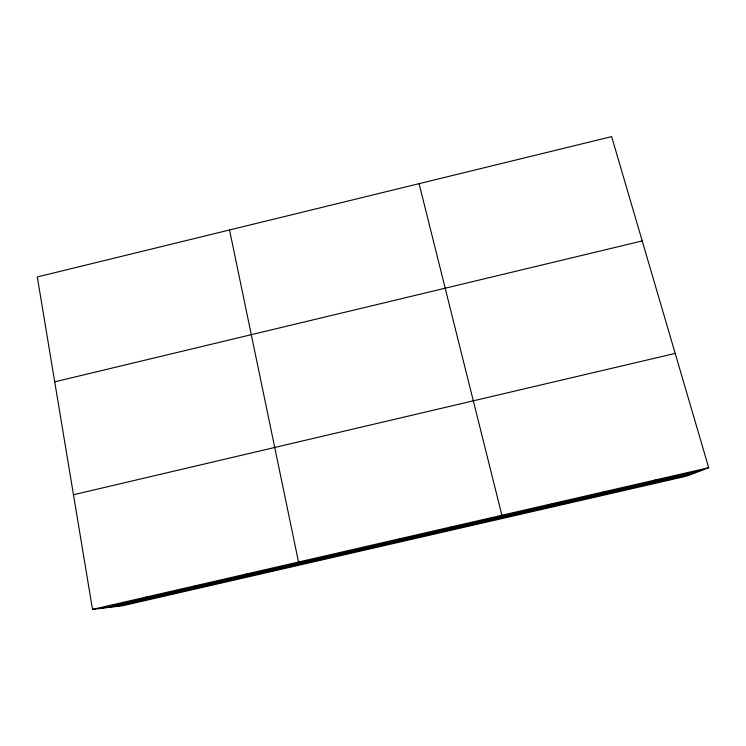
<?xml version="1.0" encoding="UTF-8"?>
<svg xmlns="http://www.w3.org/2000/svg" width="746" height="746" viewBox="0 0 746 746"><rect width="100%" height="100%" fill="white"/><g stroke="black" fill="none" stroke-linecap="round" stroke-linejoin="round"><path stroke-width="1.12" d="M450.696 527.991L450.733 527.012M497.386 519.626L501.89 515.253L419.084 183.665M550.679 505.005L553.271 503.438M600.987 493.432L604.857 491.577M651.491 481.823L656.667 479.659M708.7 467.695L686.301 476.209L122.605 605.752L92.513 609.389L37.3 276.952L611.636 136.611L708.7 467.695L92.513 609.389M54.719 381.831L642.222 240.949M73.472 494.747L675.195 353.408M101.223 608.335L702.21 470.166M108.58 607.449L696.727 472.246M115.844 606.563L691.328 474.297M143.689 597.621L151.158 596.856M195.079 585.806L201.308 585.321M246.693 573.935L251.672 573.749M311.343 562.372L298.531 562.018L229.535 229.982M349.053 550.399L351.525 550.79M399.791 538.733L401.012 539.414"/></g></svg>
